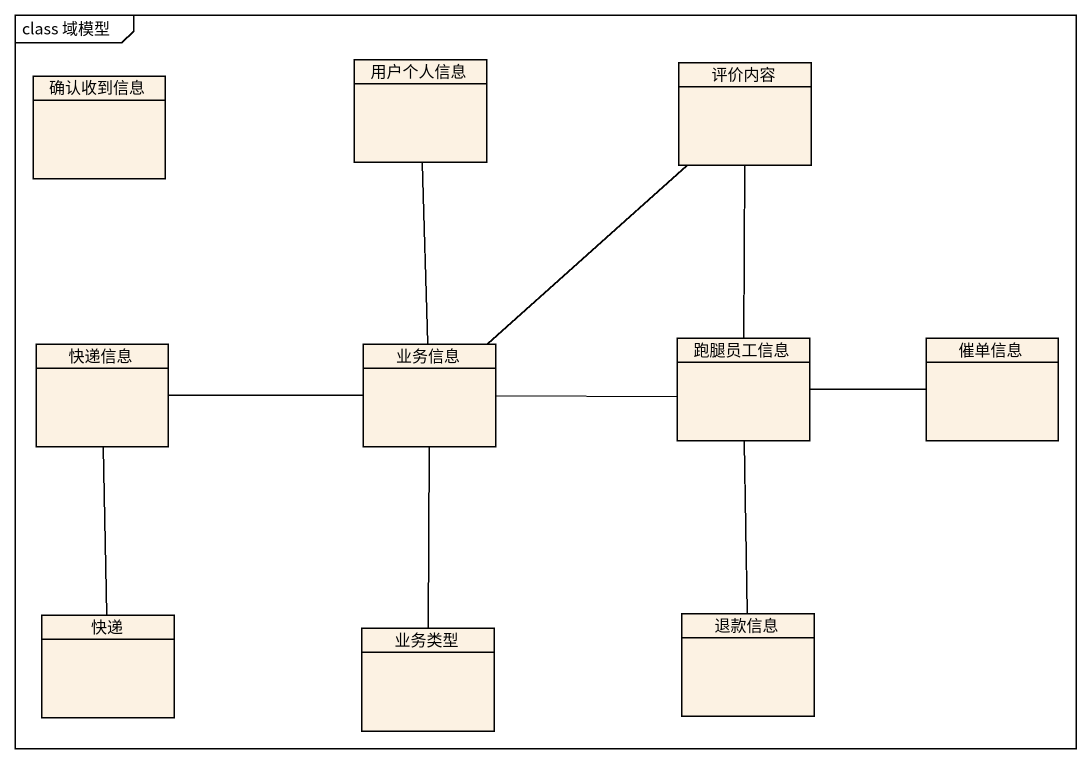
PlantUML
@startuml
mainframe class 域模型
hide circle
hide empty members
class 确认收到信息
class 用户个人信息
class 评价内容
class 快递信息
class 业务信息
class 跑腿员工信息
class 催单信息
class 退款信息
class 快递
class 业务类型
评价内容 -- 跑腿员工信息
快递信息 -right- 业务信息
快递信息 -- 快递
业务信息 -up- 用户个人信息
业务信息 -up- 评价内容
业务信息 -right- 跑腿员工信息
业务信息 -- 业务类型
跑腿员工信息 -right- 催单信息
跑腿员工信息 -- 退款信息
@enduml
